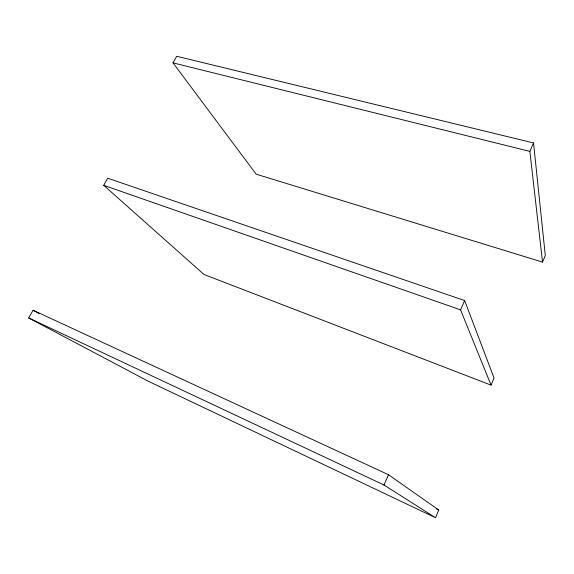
<?xml version="1.0" encoding="UTF-8"?>
<svg xmlns="http://www.w3.org/2000/svg" width="574" height="574" viewBox="0 0 574 574"><rect width="100%" height="100%" fill="white"/><g stroke="black" fill="none" stroke-linecap="round" stroke-linejoin="round"><path stroke-width="0.86" d="M435.537 517.726L438.758 510.028L388.505 474.72L33.062 310.233L28.7 317.946L148.458 381.323L435.537 517.726L384.006 485.008L28.7 317.946M491.043 385.118L494.027 377.986L464.639 300.554L107.74 178.213L103.715 185.323L203.992 274.487L491.043 385.118L460.578 309.845L464.639 300.554M542.53 262.103L545.3 255.48L533.54 142.948L176.713 56.274L172.996 62.853L256.148 174.166L542.53 262.103L529.859 151.378L533.54 142.948M384.006 485.008L388.505 474.72M172.996 62.853L529.859 151.378M103.715 185.323L460.578 309.845M436.326 508.887L438.758 510.028M33.062 310.233L39.348 313.669"/></g></svg>
